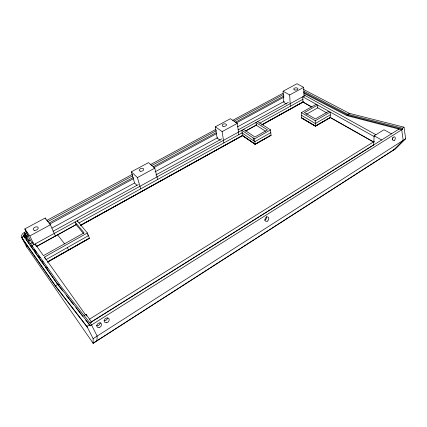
<?xml version="1.0" encoding="UTF-8"?>
<svg xmlns="http://www.w3.org/2000/svg" width="427" height="427" viewBox="0 0 427 427"><rect width="100%" height="100%" fill="white"/><g stroke="black" fill="none" stroke-linecap="round" stroke-linejoin="round"><path stroke-width="0.64" d="M93.102 343.201L93.134 338.638L86.889 326.377L55.387 285.775L21.505 237.14A5.428 3.24 -24.4 0 1 21.398 235.859L22.391 234.001A5.081 3.032 -24.4 0 1 24.408 232.432L26.17 231.53M93.118 343.265L395.712 148.633L93.118 343.265L26.57 246.753A5.012 3.117 -24.7 0 1 26.266 245.135M96.956 340.725L97.148 336.07L91.543 324.936L59.502 284.499L25.465 236.531L24.328 237.145L23.512 235.592L24.179 234.311L27.072 232.79M373.662 145.137L374.153 135.823L383.953 129.755L391.559 133.859M24.734 237.113L25.012 236.019L24.179 234.311M393.315 150.24L403.2 140.339L405.65 138.77L404.038 127.177L349.377 113.363L303.592 89.483M395.632 148.777L405.65 138.77M93.134 338.638L403.2 140.339L401.716 129.797L402.538 129.28L402.389 128.212L404.038 127.177M85.688 320.069L90.188 325.79L401.716 129.797L347.028 115.658L304.019 93.369M90.951 322.182L373.758 144.854M89.905 322.871L398.983 129.093M86.889 326.377L89.617 324.664L90.188 325.79M89.611 319.113L374.516 141.262M84.06 315.468L86.003 314.261L91.789 322.374M45.198 266.699L58.28 285.22L59.502 284.499M55.387 285.775L57.848 284.329L89.617 324.664M349.377 113.363L347.808 114.287L303.837 91.229M347.028 115.658L347.813 115.194L402.538 129.28M330.295 117.42L315.425 126.056L301.643 117.889M330.295 117.478L315.425 126.114L301.649 117.948M316.236 104.268L301.409 112.611L301.654 118.06L315.425 126.227L330.301 117.596L373.379 141.977M330.279 114.868L315.356 123.499L301.531 115.365M328.758 111.25L315.382 118.93L304.419 112.552L317.683 105.074L317.747 107.828L306.255 114.335M301.409 112.611L315.281 120.713L330.263 112.087L330.301 117.596M47.493 261.922L89.403 238.159L47.514 261.981M271.017 135.183L255.143 144.182L242.493 135.487L80.441 225.333M271.022 135.242L255.149 144.241L242.504 135.546M47.573 262.087L89.473 238.325L87.37 232.934L77.212 220.791L77.645 221.875M255.165 144.353L254.561 138.892L241.831 130.251L242.515 135.658L255.165 144.353L271.028 135.354L270.553 129.893L257.63 121.562M45.742 259.771L88.432 235.661L87.588 234.647M270.793 132.653L254.866 141.652L242.178 132.984M45.23 258.693L44.461 257.07L87.37 232.934M254.561 138.892L270.553 129.893M262.247 124.535L302.967 101.957L311.902 107.012M80.852 225.178L242.878 135.338M262.109 124.673L303.49 101.727M81.093 225.178L242.515 135.658M261.682 125.031L302.973 102.128L311.347 106.867M36.348 246.47L76.641 224.228M78.974 222.942L242.178 132.818M245.68 130.892L256.75 124.775M259.669 123.168L302.994 99.24M36.412 246.63L76.572 224.453M245.674 131.052L256.75 124.935M375.925 134.724L305.033 95.493L31.689 245.829L32.457 246.918M30.264 243.801L33.183 242.2M53.039 231.317L138.295 184.592M155.812 174.99L221.794 138.828M238.149 129.867L288.364 102.347M25.161 237.348L28.614 235.512M27.904 241.196L30.248 239.921M51.907 228.103L134.462 183.076M154.953 171.9L217.599 137.729M237.503 126.872L284.339 101.322M49.692 224.09L133.411 178.721M153.901 167.619L216.542 133.672M236.451 122.885L283.87 97.191M26.533 238.33L25.94 237.204L24.803 237.818L23.981 236.28L21.708 237.508L26.693 246.934A5.396 3.293 -25 0 1 26.325 245.717M50.423 224.773L45.187 218.005L24.814 228.931L29.815 235.955L50.423 224.773L55.371 235.971M154.771 168.158L148.516 162.623L131.335 171.83L137.43 177.563L154.771 168.158L157.686 179.473M237.316 123.371L230.404 118.727L215.331 126.808L222.131 131.607L237.316 123.371L238.8 134.686M303.693 87.354L297.011 83.735L283.064 91.218L289.666 94.959L303.693 87.354L304.067 96.619M47.594 221.72L132.616 175.849M151.377 165.729L216.462 130.614M234.049 121.124L283.304 94.554M21.708 237.508L23.992 236.27L24.921 238.036M27.899 234.492L25.012 236.019L23.512 235.592L58.28 285.22M48.993 223.081L133.379 177.435M153.304 166.658L216.003 132.738M235.341 122.277L283.976 95.968M46.703 220.476L132.354 174.365M150.544 164.576L215.662 129.52M232.672 120.361L283.128 93.203M402.389 128.212L347.808 114.287L347.813 115.194L303.602 92.344M303.997 94.917L305.033 95.493M374.153 135.823L381.717 140.035M374.116 136.533L302.748 96.748L302.973 102.128M317.421 107.647L326.927 112.984M329.644 117.11L373.961 142.122M286.533 104.012L283.816 102.421L283.064 91.218M265.567 131.26L256.275 125.196L255.986 122.469L267.499 129.931L254.892 137.008L243.513 129.328M220.252 140.312L217.151 138.065L215.331 126.808M136.95 185.307L134.628 183.082L131.335 171.83M83.521 233.601L76.15 224.682L75.056 221.976L84.087 232.854L43.453 255.656L35.121 243.94L36.231 246.256M58.686 285.743L62.78 290.942M66.457 295.623L73.412 304.467M75.867 307.589L82.822 316.428M87.466 327.504L55.82 286.666L22.524 239.056M57.661 234.893L64.557 243.854M44.461 257.07L85.678 315.014M32.895 243.849L30.205 240.049L24.814 228.931M27.066 236.814L24.408 232.437L26.143 235.442M25.962 239.456L29.036 243.812M29.805 244.901L33.269 249.806M34.037 250.895L44.429 265.605M34.368 249.651L36.284 252.378M38.585 255.656L40.117 257.839M42.417 261.116L43.18 262.205M46.628 267.121L47.392 268.209M26.858 236.462L29.228 240.988M25.465 236.531L26.346 238.213M25.94 237.204L26.202 237.706M26.57 246.753L26.65 246.918A5.007 3.117 -24.7 0 1 26.303 245.744M29.815 235.955L34.064 244.762M86.003 314.261L86.809 316.049M45.187 218.005L45.71 219.179M67.413 247.537L68.496 250.083M137.43 177.563L140.664 188.873M222.131 131.607L223.865 142.933M253.19 137.964L253.505 140.723M289.666 94.959L290.333 106.232M315.281 120.713L315.425 126.227M100.089 322.438A2.626 2.028 -41.2 0 1 99.123 324.979A2.626 2.028 -41.2 0 1 96.475 325.668M107.471 318.11A2.759 2.135 -42.1 0 1 103.991 320.736M392.797 137.441A1.964 1.276 -70.6 0 1 392.167 139.298M266.411 216.489A2.386 1.772 -62 0 1 264.585 220.188M294.673 89.942A2.082 1.121 -4.6 0 0 297.881 88.875A2.082 1.121 -4.6 0 0 294.87 87.983A2.082 1.121 -4.6 0 0 294.673 89.942M223.011 126.248A2.172 1.26 -8.7 0 0 226.481 125.084A2.172 1.26 -8.7 0 0 223.545 124.022A2.172 1.26 -8.7 0 0 223.011 126.248M140.376 171.216A2.327 1.42 -14.9 0 0 143.771 169.386A2.327 1.42 -14.9 0 0 140.328 168.718A2.327 1.42 -14.9 0 0 140.376 171.216M34.784 230.404A2.61 1.596 -23.5 0 0 38.168 227.751A2.61 1.596 -23.5 0 0 34.187 227.666A2.61 1.596 -23.5 0 0 34.784 230.404M394.34 140.323A1.975 1.276 -70.5 0 0 394.863 137.024A1.975 1.276 -70.5 0 0 392.594 138.823A1.975 1.276 -70.5 0 0 394.34 140.323M99.075 327.504A2.637 2.034 -41.4 0 0 101.322 323.687A2.637 2.034 -41.4 0 0 97.18 324.515A2.637 2.034 -41.4 0 0 99.075 327.504M106.296 322.775A2.775 2.146 -42.3 0 0 109.045 318.921A2.775 2.146 -42.3 0 0 104.759 319.311A2.775 2.146 -42.3 0 0 106.296 322.775M267.249 221.175A2.397 1.772 -62 0 0 268.311 217.247A2.397 1.772 -62 0 0 265.039 218.96A2.397 1.772 -62 0 0 267.249 221.175"/></g></svg>
